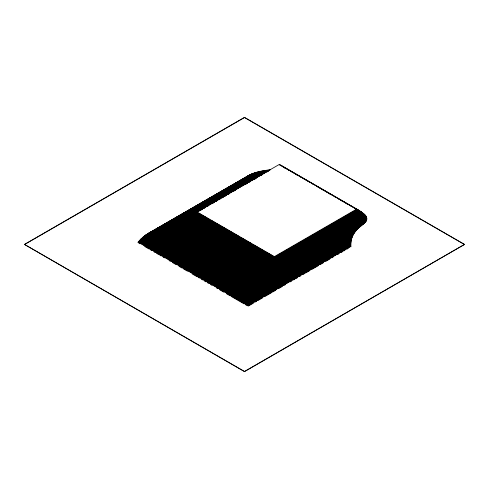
<?xml version="1.0" encoding="UTF-8"?>
<svg xmlns="http://www.w3.org/2000/svg" width="489" height="489" viewBox="0 0 489 489"><rect width="100%" height="100%" fill="white"/><g stroke="black" fill="none" stroke-linecap="round" stroke-linejoin="round"><path stroke-width="0.73" d="M24.45 244.408L244.5 117.366L464.55 244.408L244.5 371.634L24.45 244.408L244.5 371.457L464.55 244.408M24.45 244.592L244.5 117.543L464.55 244.592M148.118 233.485L252.819 293.932L352.263 236.517L352.263 237.086L252.819 294.5L148.118 234.048L148.118 233.485L249.341 175.05M146.559 234.482L251.969 295.338L351.86 237.666L351.86 238.235L251.969 295.906L146.559 235.044L146.559 234.482L250.588 174.426L250.588 174.989M145.808 234.995L251.572 296.059L351.683 238.259L351.683 238.828L251.572 296.621L145.808 235.564L145.808 234.995L251.236 174.133M145.068 235.521L251.187 296.792L251.187 297.355L145.068 236.089L145.068 235.521L152.33 231.334M153.65 230.57L251.89 173.846L251.89 174.414M144.347 236.065L250.82 297.538L250.82 298.101L144.347 236.627L144.347 236.065L150.96 232.244M152.941 231.095L154.267 230.331M354.415 232.385L354.415 232.953L256.737 289.347L154.872 230.533L154.872 229.971L252.55 173.577L252.55 174.139M143.638 236.615L250.466 298.29L250.466 298.858L143.638 237.177L143.638 236.615L146.932 234.714M155.771 229.579L257.275 288.186L257.275 288.748L155.771 230.148L155.771 229.579L253.229 173.314L253.229 173.882M351.126 240.753L351.126 241.321L250.136 299.629L142.947 237.746L142.947 237.177L145.588 235.655M156.676 229.207L257.825 287.605L257.825 288.168L156.676 229.769L156.676 229.207L253.913 173.063L253.913 173.632M283.999 273.651L255.686 290.001L153.112 230.784L153.112 231.346L155.086 230.203M354.079 231.78L355.399 231.022L355.399 231.584L258.381 287.593L157.586 229.402L157.586 228.834L254.604 172.825L254.604 173.387M142.281 237.752L249.818 299.843L249.818 300.405L142.281 238.32L142.281 237.752L144.927 236.224M161.266 226.737L162.586 225.973M230.722 186.633L232.043 185.869M154.872 230.533L156.853 229.39M354.427 231.346L355.741 230.582L355.741 231.15L258.95 287.031L158.509 229.041L158.509 228.479L255.301 172.593M249.818 299.843L351.035 241.407L351.035 241.969L249.524 300.637L249.524 301.2L141.627 238.907L141.627 238.345L143.601 237.202M356.096 230.16L356.096 230.722L259.525 286.481L159.432 228.699L159.432 228.131L256.01 172.373L256.01 172.941M204.298 202.275L205.624 201.511M350.9 242.752L350.9 243.314L249.243 302.006L140.991 239.506L140.991 238.944L142.311 238.18M356.457 229.744L356.457 230.313L260.099 285.937L160.368 228.357L160.368 227.795L256.719 172.165M140.374 239.555L248.98 302.257L350.857 243.436L350.857 244.005L248.98 302.819L140.374 240.117L140.374 239.555L142.36 238.406M356.817 229.341L356.817 229.903L260.686 285.405L161.309 228.033L161.309 227.464L257.44 171.963L257.44 172.531M139.781 240.178L248.742 303.088L350.839 244.139L350.839 244.708L248.742 303.651L139.781 240.741L139.781 240.178L141.755 239.035M162.256 227.147L261.279 284.317L261.279 284.885L162.256 227.715L162.256 227.147L258.161 171.773L258.161 172.342M163.204 226.841L261.872 283.803L261.872 284.372L163.204 227.403L163.204 226.841L258.889 171.596L258.889 172.159M139.2 240.814L248.516 303.926L350.839 244.855L350.839 245.417L248.516 304.494L139.2 241.377L139.2 240.814L140.52 240.05M164.151 226.541L262.465 283.302L262.465 283.864L164.151 227.104L164.151 226.541L259.622 171.419L259.622 171.987M358.315 227.813L358.315 228.375L263.064 283.369L165.105 226.81L165.105 226.248L260.356 171.254L260.356 171.822M138.106 242.685L138.106 242.122L139.426 241.358M164.151 227.104L261.089 171.101L261.089 171.663M359.073 227.098L359.073 227.666L264.268 282.397L167.018 226.254L167.018 225.692L261.829 170.954L261.829 171.517M167.978 225.423L264.873 281.364L264.873 281.927L167.978 225.985L167.978 225.423L262.562 170.814L262.562 171.376M168.931 225.16L265.472 280.9L265.472 281.462L168.931 225.729L168.931 225.16L263.296 170.679L263.296 171.248M169.891 224.909L266.071 280.441L266.071 281.004L169.891 225.472L169.891 224.909L264.029 170.557L264.029 171.119M360.968 225.447L360.968 226.01L266.67 280.552L170.844 225.227L170.844 224.665L264.763 170.435L264.763 171.003M171.792 224.42L267.263 279.543L267.263 280.111L171.792 224.989L171.792 224.42L265.49 170.325L265.49 170.893M361.334 225.136L361.334 225.698L267.856 279.671L172.733 224.757L172.733 224.188L266.218 170.221L266.218 170.783M233.155 189.561L234.476 188.797M361.701 224.83L361.701 225.398L268.443 279.237L173.674 224.524L173.674 223.962L266.933 170.117L266.933 170.685M202.36 207.654L203.675 206.89M362.056 224.53L362.056 225.099L269.017 278.809L174.61 224.304L174.61 223.742L267.648 170.025L267.648 170.588M362.752 223.95L362.752 224.512L269.592 278.388L175.539 224.09L175.539 223.522L268.357 169.934L268.357 170.502M204.304 207.165L205.624 206.401M176.462 223.308L270.16 277.41L270.16 277.972L176.462 223.876L176.462 223.308L269.054 169.854L269.054 170.416M363.089 223.662L363.089 224.225L270.717 277.563L177.373 223.669L177.373 223.1L269.745 169.769M196.994 211.963L274.366 256.633L356.793 209.041L356.793 209.61L274.366 257.202L196.994 212.526L196.994 211.963L279.421 164.371L359.122 210.466L359.122 211.028L276.028 259.005L276.028 258.436L197.232 212.935L197.232 212.373M363.419 223.944L271.267 277.153L178.277 223.467L178.277 222.898L270.429 169.695M177.373 223.669L199.011 211.242M200.331 210.478L202.318 209.335M203.638 208.571L204.964 207.807M206.945 206.664L208.271 205.9M212.898 203.222L214.225 202.458M215.545 201.694L216.871 200.936M218.852 199.787L220.178 199.023M222.159 197.88L223.485 197.116M224.806 196.352L226.126 195.588M228.112 194.445L229.433 193.681M234.066 191.003L235.386 190.239M245.307 184.512L247.293 183.369M249.274 182.226L250.6 181.462M254.567 179.17L256.554 178.02M260.521 175.734L262.501 174.585M267.135 171.914L268.455 171.15M253.705 179.787L255.026 179.023M180.05 222.501L272.33 275.778L272.33 276.346L180.05 223.07L180.05 222.501L197.208 212.599M180.924 222.306L272.85 275.38L272.85 275.943L180.924 222.874L180.924 222.306L197.379 212.807M181.78 222.116L273.351 274.983L273.351 275.545L181.78 222.678L181.78 222.116L196.994 213.332M182.623 221.927L273.84 274.586L273.84 275.154L182.623 222.489L182.623 221.927L197.8 213.167M181.78 222.678L197.935 213.381M365.381 221.493L365.381 222.061L274.775 274.372L184.274 222.116L184.274 221.554L197.501 213.913M364.287 221.994L365.607 221.23L365.607 221.798L275.221 273.981L185.074 221.933L185.074 221.364L197.605 214.127M185.857 221.749L185.857 221.181L198.357 213.962M364.47 221.059L366.457 219.916L366.457 220.478L276.059 272.636L276.059 273.198L186.621 221.56L186.621 220.997L198.522 214.121M187.366 221.376L187.366 220.808L198.583 214.335M190.068 220.05L188.094 221.187L188.094 220.625L197.966 214.928M188.803 221.004L188.803 220.435L198.057 215.093M189.487 220.814L189.487 220.252L198.063 215.294M190.154 220.625L190.154 220.056L198.051 215.496M190.796 220.429L190.796 219.867L198.069 215.667M191.413 220.233L191.413 219.671L198.008 215.863M192.012 220.038L192.012 219.469L198.589 215.673M192.58 219.83L192.58 219.268L197.874 216.211M312.66 249.225L279.017 268.65L279.017 269.213L193.124 219.628L193.124 219.06L198.094 216.199M193.644 219.414L193.644 218.852L198.106 216.346M195.038 218.186L279.512 266.957L366.359 216.816L366.359 217.379L279.512 267.52L195.038 218.754L195.038 218.186L198.094 216.431M274.959 257.245L357.606 209.53L357.606 210.093L274.959 257.813L274.959 257.245L264.421 251.163M275.515 257.85L358.382 210.001L358.382 210.57L275.515 258.412L275.515 257.85L271.578 255.576M276.028 258.436L359.122 210.466M276.511 259.58L276.511 259.017L359.825 210.918L359.825 211.48L276.511 259.58L197.721 214.09L197.721 213.528M276.957 260.148L276.957 259.586L360.491 211.358L360.491 211.92L276.957 260.148L197.807 214.457M275.393 259.005L277.367 260.142L361.12 211.786L361.12 212.348L277.367 260.704L197.862 214.805M261.236 251.163L277.74 260.686L361.713 212.202L361.713 212.77L277.74 261.254L197.88 215.148M197.862 214.909L278.076 261.224L362.27 212.611L362.27 213.173L278.076 261.786L197.862 215.478M197.807 215.233L278.375 261.749L362.795 213.008L362.795 213.571L278.375 262.312L197.807 215.796L197.807 213.889M206.933 220.863L278.644 262.263L363.284 213.393L363.284 213.962M205.618 220.099L197.721 215.545L197.721 216.107L278.644 262.825L363.737 213.772L363.737 214.341M278.877 263.333L278.877 262.77L197.599 215.845L197.599 216.407L278.877 263.333L364.158 214.145L364.158 214.708M279.072 263.834L279.072 263.265L197.446 216.138L197.446 216.7L279.072 263.834L364.543 214.506L364.543 215.068M279.243 264.317L279.243 263.754L197.256 216.419L197.256 216.988L279.243 264.317L364.898 214.86L362.924 213.717M279.372 264.8L279.372 264.237L197.03 216.694L197.03 217.263L279.372 264.8L365.216 215.203L363.895 214.439M279.476 265.27L279.476 264.708L196.78 216.963L196.78 217.526L279.476 265.27L365.509 215.539L365.509 216.101L279.543 265.735L196.492 217.788L196.492 217.22L279.543 265.172L279.512 267.52M365.766 215.869L279.58 265.625L196.175 217.471L196.175 218.039L279.58 266.193L365.766 216.431L365.766 215.869L364.452 215.111M280.087 267.006L366.499 217.116L366.499 217.684L279.427 267.954L194.604 218.98L194.604 218.412L279.427 267.385L279.427 267.954M194.139 219.2L194.139 218.638L279.317 267.813L312.385 248.724M313.706 247.96L366.609 217.416L366.609 217.984L279.317 268.382L193.644 218.852M288.394 262.917L279.182 268.235L279.182 268.797L193.124 219.06M289.708 262.153L326.554 240.881M327.874 240.123L362.086 220.368M363.406 219.61L366.695 217.709L366.695 218.271M313.981 248.467L324.531 242.373M325.851 241.609L330.472 238.944M331.786 238.18L366.09 218.375M192.58 219.268L278.828 269.06L366.781 218.283M366.75 218.565L278.608 269.47L278.608 270.032L366.787 219.127M192.012 219.469L278.828 269.628L366.781 218.846M278.767 269.891L286.701 265.307M288.027 264.543L295.961 259.965M297.281 259.201L298.608 258.436M299.928 257.672L301.915 256.529M303.235 255.765L304.561 255.001M305.882 254.237L307.862 253.094M309.189 252.33L311.169 251.181M312.495 250.417L313.816 249.653M315.142 248.889L317.123 247.746M318.449 246.982L323.076 244.311M324.396 243.546L338.284 235.527M339.611 234.763L356.145 225.221M357.465 224.457L365.399 219.873M289.665 263.834L277.819 270.674L277.819 271.236L189.487 220.252M290.979 263.07L292.294 262.312M294.268 261.175L295.588 260.411M296.902 259.653L298.877 258.516M300.191 257.752L301.505 256.994M302.825 256.236L304.8 255.093M306.114 254.335L307.428 253.577M308.748 252.813L313.351 250.154M314.671 249.396L327.832 241.798M329.146 241.034L337.043 236.474M338.357 235.716L339.678 234.958M340.992 234.2L342.966 233.057M344.28 232.299L345.601 231.535M346.915 230.777L348.889 229.641M350.203 228.876L354.812 226.218M356.126 225.46L360.735 222.801M362.049 222.043L366.658 219.378L366.658 219.946L276.823 271.853L276.823 272.416L187.366 220.808M190.796 219.867L278.369 270.435L366.768 219.402M281.468 268.779L277.507 271.065L277.507 271.633L188.803 220.435M282.783 268.021L287.404 265.356M288.724 264.592L295.979 260.405M297.3 259.641L301.915 256.976M303.235 256.212L304.555 255.454M306.536 254.311L307.856 253.546M309.176 252.782L311.151 251.639M312.471 250.881L313.791 250.117M315.112 249.359L317.092 248.216M318.406 247.452L323.027 244.787M324.348 244.023L328.963 241.358M330.283 240.594L343.48 232.978M345.454 231.835L352.716 227.648M354.036 226.884L355.35 226.126M357.331 224.983L358.651 224.219M359.971 223.455L361.952 222.312M363.272 221.554L364.586 220.79M190.154 220.056L278.107 270.839L366.726 219.677L366.75 217.996M278.498 270.698L277.177 271.462L277.177 272.025L188.094 220.625M279.824 269.934L281.805 268.785M283.131 268.021L284.451 267.263M285.772 266.499L287.758 265.35M289.078 264.586L293.712 261.915M295.032 261.15L298.999 258.858M300.986 257.715L308.259 253.516M310.246 252.367L317.52 248.167M318.84 247.403L320.161 246.639M322.147 245.496L326.774 242.825M328.101 242.061L329.421 241.297M331.408 240.148L332.728 239.39M334.054 238.626L336.035 237.477M337.355 236.713L338.681 235.949M340.002 235.185L341.988 234.042M343.309 233.277L344.635 232.513M345.955 231.749L347.942 230.606M349.262 229.842L353.889 227.171M355.216 226.407L357.196 225.258M358.523 224.494L363.15 221.823M277.11 271.86L366.567 220.215L366.567 219.647M277.624 271.884L278.938 271.126M280.258 270.362L281.572 269.604M283.547 268.467L284.861 267.703M286.181 266.945L288.155 265.802M289.47 265.044L290.784 264.286M292.104 263.522L294.078 262.385M295.393 261.627L296.707 260.863M298.027 260.105L300.001 258.962M301.316 258.204L305.925 255.545M307.239 254.787L311.187 252.507M315.796 249.848L320.405 247.183M321.719 246.425L323.033 245.667M325.008 244.524L326.328 243.766M327.642 243.009L328.956 242.244M330.931 241.108L332.251 240.343M333.565 239.586L335.54 238.449M336.854 237.685L338.174 236.927M339.488 236.169L341.463 235.026M342.777 234.268L344.097 233.504M345.411 232.746L347.386 231.609M351.334 229.329L353.309 228.186M354.623 227.428L358.571 225.148M363.18 222.489L364.494 221.725M276.823 272.416L366.328 220.747L366.328 220.178M276.542 272.654L275.221 273.412L275.221 273.981M277.862 271.89L281.817 269.604M283.797 268.461L285.778 267.318M289.739 265.032L291.053 264.274M295.674 261.603L296.994 260.845M301.609 258.18L302.929 257.416M304.91 256.273L306.23 255.509M307.55 254.751L308.871 253.987M310.845 252.844L312.165 252.086M313.486 251.322L314.806 250.557M319.427 247.892L321.401 246.749M322.722 245.991L324.042 245.227M325.362 244.463L327.343 243.32M331.297 241.034L333.278 239.897M334.598 239.133L338.559 236.847M343.174 234.182L347.795 231.517M352.41 228.846L353.73 228.088M358.351 225.423L359.672 224.659M361.646 223.516L362.966 222.752M184.274 221.554L274.775 273.803L276.102 273.039M186.621 220.997L276.45 272.807L366.175 221.01L366.175 220.441M274.977 273.816L366.004 221.272L366.004 220.704M275.16 273.828L365.815 221.535L365.815 220.967M281.285 270.399L283.272 269.256M290.545 265.056L294.512 262.764M302.453 258.18L303.773 257.416M308.406 254.745L309.726 253.98M314.354 251.309L315.68 250.545M317.661 249.402L318.987 248.638M320.307 247.874L321.634 247.11M326.921 244.054L328.247 243.29M329.568 242.526L330.888 241.762M335.521 239.09L337.502 237.947M338.828 237.183L340.148 236.419M341.475 235.655L343.455 234.506M348.089 231.835L349.409 231.071M350.729 230.307L352.716 229.164M359.99 224.964L363.957 222.672M363.737 223.106L363.737 223.669L271.75 276.762L179.17 223.265L179.17 222.697L271.805 276.181L274.451 274.653M178.277 222.898L271.267 276.585L273.241 275.448M274.317 274.763L274.317 274.195L183.454 221.737L183.454 222.306L274.317 274.763L365.142 222.324L365.142 221.755M270.717 277.563L270.717 276.994L364.892 222.587L364.892 222.024M272.141 276.261L364.623 222.856L364.623 222.287M269.017 278.809L269.017 278.247L364.336 223.125L364.336 222.556M173.674 223.962L268.443 278.675L269.763 277.911M172.733 224.188L267.856 279.103L269.17 278.345M267.263 279.543L269.243 278.4M170.844 224.665L266.67 279.989L268.657 278.84M266.071 280.441L268.705 278.919M265.649 281.169L360.216 226.651L360.216 226.089M265.05 281.658L359.837 226.982L359.837 226.419M264.439 282.159L359.458 227.318L359.458 226.755M261.872 283.803L358.694 228.015L358.694 227.452M265.906 281.646L270.533 278.974M271.86 278.21L273.18 277.446M275.166 276.297L276.487 275.533M277.813 274.769L279.794 273.626M281.12 272.862L282.44 272.098M284.427 270.955L285.747 270.191M287.074 269.427L288.394 268.663M290.38 267.514L291.701 266.749M293.027 265.985L295.008 264.842M296.334 264.078L297.654 263.314M298.981 262.55L300.961 261.407M302.288 260.643L304.268 259.494M305.594 258.73L306.915 257.966M308.241 257.202L310.222 256.059M314.195 253.767L316.175 252.624M317.502 251.859L321.469 249.567M323.455 248.424L330.729 244.219M335.356 241.548L339.989 238.876M341.31 238.112L342.636 237.348M344.617 236.199L345.943 235.435M347.263 234.671L349.25 233.528M350.57 232.764L351.897 232M353.877 230.857L355.203 230.093M161.309 227.464L260.686 284.842L357.936 228.748L357.936 228.18M160.368 227.795L260.099 285.374L357.557 229.121L357.557 228.559M259.525 286.481L259.525 285.918L357.184 229.512L357.184 228.944M158.509 228.479L258.95 286.468L260.924 285.325M262.245 284.567L264.219 283.424M265.533 282.666L266.853 281.908M268.168 281.144L270.142 280.008M271.462 279.243L276.071 276.585M277.385 275.827L281.994 273.162M283.314 272.404L287.923 269.739M289.237 268.981L296.481 264.8M297.801 264.042L302.41 261.377M303.724 260.619L305.044 259.855M307.019 258.718L308.333 257.954M309.653 257.196L311.627 256.053M312.942 255.295L314.262 254.537M315.576 253.773L317.55 252.636M318.871 251.872L320.185 251.114M321.505 250.356L323.48 249.213M324.794 248.455L329.409 245.79M330.723 245.032L335.332 242.367M336.646 241.609L343.889 237.428M345.21 236.67L349.818 234.005M351.133 233.247L352.453 232.483M157.586 228.834L258.381 287.031L260.362 285.888M261.682 285.124L266.303 282.459M267.624 281.695L272.245 279.03M273.565 278.265L286.762 270.649M288.082 269.885L296.004 265.313M297.324 264.549L298.645 263.785M300.625 262.642L301.939 261.884M303.259 261.12L305.24 259.977M306.56 259.213L307.881 258.455M309.201 257.691L311.181 256.548M312.502 255.784L313.822 255.026M315.142 254.262L317.123 253.119M318.443 252.355L323.064 249.69M324.378 248.925L328.999 246.26M330.319 245.496L346.817 235.973M348.137 235.209L352.758 232.544M257.825 287.605L280.313 274.616M281.64 273.852L286.267 271.181M287.593 270.417L289.58 269.274M290.9 268.51L295.527 265.833M296.854 265.069L298.174 264.304M299.5 263.547L301.481 262.397M302.807 261.633L307.434 258.962M308.761 258.198L310.741 257.049M312.068 256.285L316.695 253.614M318.021 252.85L322.648 250.179M323.975 249.414L349.769 234.518M351.096 233.754L355.063 231.462L355.063 232.03L256.737 288.779L154.872 229.971M259.249 287.043L269.787 280.961M271.108 280.203L299.421 263.852M300.735 263.094L305.344 260.435M306.664 259.671L307.978 258.913M309.299 258.149L317.202 253.589M318.516 252.831L323.125 250.166M324.445 249.408L346.829 236.48M348.15 235.722L352.758 233.057M354.103 232.862L354.103 233.43L256.205 289.953L256.205 289.384L354.733 232.483L354.733 231.92M285.319 272.893L331.414 246.279M332.734 245.515L353.804 233.351L353.804 233.913L255.686 290.564L153.112 231.346M305.338 261.664L353.516 233.852L353.516 234.414L255.179 291.193L152.25 231.768L152.25 231.205L255.179 290.625L304.017 262.428M254.677 291.267L353.241 234.359L353.241 234.928L254.677 291.829L151.394 232.202L151.394 231.633L254.677 291.267L254.677 291.829M352.979 234.885L352.979 235.447L254.194 292.477L150.557 232.648L150.557 232.079L254.194 291.915L350.998 236.022M253.724 292.575L352.728 235.417L352.728 235.979L253.724 293.143L149.732 233.1L149.732 232.538L253.724 292.575L253.724 293.143M253.259 293.247L352.49 235.961L352.49 236.529L253.259 293.816L148.913 233.571L148.913 233.002L253.259 293.247L253.259 293.816M252.385 294.629L352.056 237.086L352.056 237.654L252.385 295.197L147.33 234.543L147.33 233.974L252.385 294.629L252.385 295.197M251.187 296.792L351.518 238.864L351.518 239.433L250.82 297.538M250.466 298.29L351.371 240.05L351.371 239.482M250.136 299.629L250.136 299.06L351.243 240.68L351.243 240.111M249.243 302.006L249.243 301.438L350.955 242.636L350.955 242.073M248.314 304.781L350.857 245.576L350.857 246.144L248.314 305.344L138.644 242.024L138.644 241.462L248.314 304.781L248.314 305.344M138.106 242.122L248.131 305.643L350.894 246.315L350.894 246.878M248.791 305.827L253.4 303.168M255.38 302.025L256.694 301.267M258.015 300.503L262.624 297.844M264.598 296.701L271.187 292.899M272.507 292.135L275.796 290.234M278.43 288.712L282.385 286.432M284.36 285.289L285.68 284.531M290.289 281.866L291.609 281.108M293.583 279.965L294.904 279.207M296.218 278.443L297.538 277.685M299.512 276.542L300.833 275.784M302.807 274.641L304.121 273.883M305.442 273.119L310.05 270.46M312.031 269.317L318.614 265.515M319.934 264.757L323.229 262.85M325.863 261.334L329.812 259.048M331.793 257.911L333.107 257.147M337.716 254.488L339.036 253.724M341.01 252.587L342.331 251.823M343.645 251.065L344.965 250.301M346.939 249.164L348.26 248.4M281.346 165.661L360.491 211.358M281.621 165.887L336.811 197.752M337.954 198.485L361.713 212.202M282.061 166.303L286.664 168.956M287.978 169.72L289.292 170.478M291.267 171.615L292.581 172.373M293.895 173.13L295.209 173.895M297.184 175.031L298.498 175.789M299.812 176.547L301.126 177.311M303.101 178.448L304.415 179.206M305.729 179.964L307.703 181.107M309.017 181.865L310.332 182.623M311.646 183.381L313.62 184.518M317.563 186.798L321.511 189.078M323.48 190.215L324.794 190.973M326.114 191.731L330.711 194.39M332.031 195.148L333.345 195.906M335.313 197.049L336.634 197.807M337.948 198.565L339.262 199.323M341.23 200.466L342.551 201.223M343.865 201.981L345.833 203.118M347.153 203.882L348.468 204.64M349.782 205.398L351.75 206.535M353.07 207.293L354.384 208.057M355.699 208.815L357.673 209.952M358.987 210.71L362.27 212.611M283.547 167.256L284.867 168.02M295.435 174.121L297.416 175.264M322.514 189.75L323.834 190.514M328.357 193.192L329.775 193.944M334.397 196.615L335.717 197.379M340.344 200.044L341.664 200.808M346.285 203.479L348.266 204.622M358.834 210.722L362.795 213.008M358.675 210.735L363.284 213.393M358.51 210.777L360.491 211.92M361.096 212.25L363.737 213.772M360.864 212.244L364.158 214.145M363.223 213.742L364.543 214.506M365.289 216.651L366.609 217.416M199.206 213.516L203.815 216.175M205.136 216.933L207.11 218.076M208.43 218.84L209.744 219.598M211.065 220.356L215.673 223.021M216.994 223.779L239.39 236.713M240.704 237.471L245.313 240.136M246.633 240.894L251.242 243.559M252.562 244.317L254.537 245.46M255.857 246.218L257.171 246.982M258.492 247.74L263.1 250.405M198.742 213.528L206.615 218.07M207.929 218.827L209.243 219.585M210.551 220.343L229.579 231.334M230.894 232.092L235.49 234.738M236.798 235.496L241.395 238.149M242.703 238.907L270.264 254.818M276.511 259.017L197.428 213.332L197.428 212.77M276.957 259.586L197.593 213.717L197.593 213.155M197.862 214.243L241.884 239.659M243.198 240.417L253.712 246.487M255.026 247.245L274.078 258.247M197.88 214.579L259.916 250.399M191.413 219.671L278.608 270.032M185.857 221.181L275.649 273.021L275.649 273.589L185.074 221.364M177.373 223.1L270.717 276.994M175.539 223.522L269.592 277.825L269.592 278.388M174.61 223.742L269.017 278.247M167.018 225.692L264.268 281.835L264.268 282.397M165.105 226.248L263.064 282.801L263.064 283.369M159.432 228.131L259.525 285.918M256.205 289.384L153.986 230.368L153.986 230.936L256.205 289.953M142.947 237.177L250.136 299.06M141.627 238.345L249.524 300.637M140.991 238.944L249.243 301.438M138.766 243.064L140.086 243.828M144.695 246.487L149.31 249.152M150.624 249.916L151.945 250.674M153.919 251.817L155.239 252.575M156.553 253.339L158.528 254.476M159.848 255.24L161.168 255.998M163.143 257.141L164.463 257.899M169.072 260.564L170.392 261.322M172.366 262.465L176.321 264.745M178.956 266.267L182.25 268.174M183.564 268.932L187.519 271.212M192.128 273.877L196.743 276.542M198.063 277.3L199.378 278.058M201.352 279.201L202.672 279.965M203.992 280.723L205.967 281.866M207.287 282.624L208.601 283.388M210.576 284.525L211.896 285.289M216.511 287.948L217.825 288.712M219.799 289.855L223.754 292.135M226.389 293.657L229.683 295.558M231.004 296.316L244.176 303.926M245.496 304.684L246.817 305.448M365.216 215.203L365.216 215.765M364.898 214.86L364.898 215.423M362.41 224.237L362.41 224.799M280.686 165.178L280.686 165.747M279.879 164.652L279.879 165.221M279.421 164.371L279.421 164.94M279.317 267.813L279.317 268.382M278.828 269.06L278.828 269.628M278.644 262.263L278.644 262.825M278.375 261.749L278.375 262.312M278.369 269.873L278.369 270.435M278.107 270.27L278.107 270.839M278.076 261.224L278.076 261.786M277.74 260.686L277.74 261.254M277.367 260.142L277.367 260.704M276.45 272.245L276.45 272.807M274.775 273.803L274.775 274.372M274.366 256.633L274.366 257.202M271.805 276.181L271.805 276.743M271.267 276.585L271.267 277.153M268.443 278.675L268.443 279.237M267.856 279.103L267.856 279.671M266.67 279.989L266.67 280.552M260.686 284.842L260.686 285.405M260.099 285.374L260.099 285.937M258.95 286.468L258.95 287.031M258.381 287.031L258.381 287.593M256.737 288.779L256.737 289.347M255.686 290.001L255.686 290.564M255.179 290.625L255.179 291.193M254.194 291.915L254.194 292.477M252.819 293.932L252.819 294.5M251.969 295.338L251.969 295.906M251.572 296.059L251.572 296.621M249.958 174.732L249.958 175.294M248.98 302.257L248.98 302.819M248.736 175.38L248.736 175.942M248.742 303.088L248.742 303.651M248.516 303.926L248.516 304.494M248.143 175.716L248.143 176.284M248.131 305.643L248.131 306.206M247 176.431L247 177M246.45 176.81L246.45 177.373M365.992 216.193L279.586 266.077L195.826 217.721L195.826 218.283L279.586 266.639L365.992 216.755L365.992 216.193M366.194 216.505L279.561 266.523L195.447 217.953L195.447 218.522L279.561 267.086L366.194 217.073L366.194 216.505M263.669 282.312L166.064 225.967L166.064 226.529L263.669 282.88L263.669 282.312"/></g></svg>
